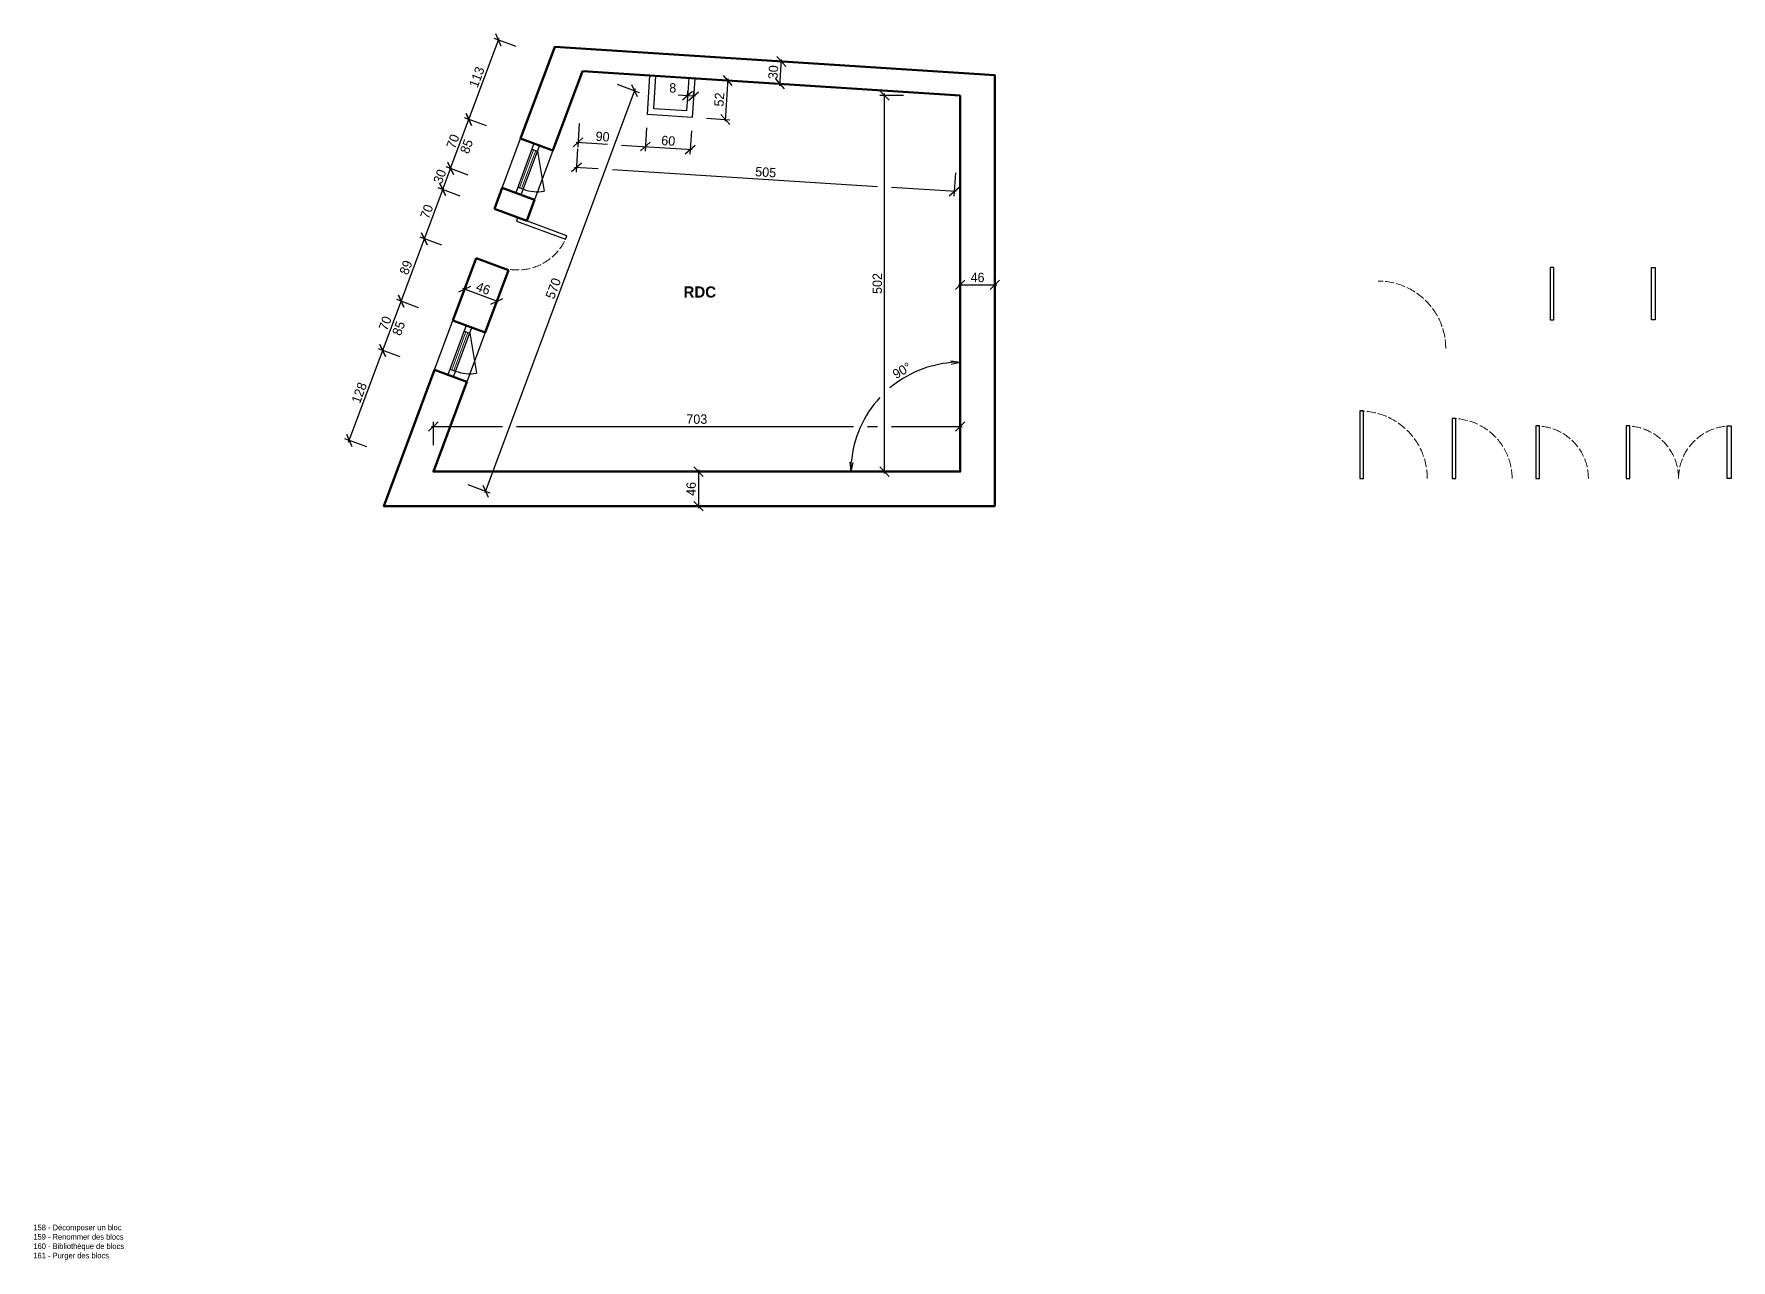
# Model space of a CAD drawing. Header units: centimetres. Extents: x 1518 to 8498, y -355 to 2040.
# Drawn here: x 6234 to 8498, y 404 to 2040 of the extents above; entities that cross this region are included whole.
import ezdxf

# ---------------------------------------------------------------- set-up
doc = ezdxf.new("R2010")
doc.units = ezdxf.units.CM
doc.linetypes.add('ACAD_ISO02W100', pattern=[15, 12, -3])
for name, color, linetype, lineweight in [('01-MURS_coupés', 140, 'Continuous', 50), ('06-ALLEGES', 134, 'Continuous', 25), ('08-CLOISONS', 54, 'Continuous', 25), ('14-MENUI_Moyen', 1, 'Continuous', 25), ('85-TEXTE', 7, 'Continuous', 20)]:
    doc.layers.add(name, color=color, linetype=linetype, lineweight=lineweight)
doc.layers.add('81-COTATIONS', color=7, linetype='Continuous', lineweight=20, true_color=0xfa3d3d)
doc.styles.add('ELE_CENTURY_GOTHIC', font='GOTHIC.TTF')
doc.styles.add('ELE_CENTURY_GOTHIC GRAS', font='GOTHICB.TTF')
doc.dimstyles.new('ELE_ARC_1-50', dxfattribs={"dimscale": 5, "dimtxt": 2.5, "dimasz": 2.5, "dimexe": 1.25, "dimexo": 0.625, "dimtad": 1, "dimtoh": 1, "dimdec": 1, "dimzin": 9, "dimtxsty": 'ELE_CENTURY_GOTHIC', "dimblk": 'OBLIQUE', "dimcen": 0, "dimdle": 0.5, "dimclrt": 256, "dimadec": 1, "dimazin": 2, "dimtp": 0.01, "dimtm": 0.01, "dimtfac": 0.5, "dimtdec": 1, "dimtofl": 0, "dimtmove": 0, "dimatfit": 3, "dimfxl": 5, "dimfxlon": 1, "dimtfillclr": 2, "dimarcsym": 0})
doc.dimstyles.new('ELE_ARC_1-50$2', dxfattribs={"dimscale": 5, "dimtxt": 2.5, "dimasz": 2.5, "dimexe": 1.25, "dimexo": 0.625, "dimtad": 1, "dimtoh": 1, "dimdec": 1, "dimzin": 9, "dimtxsty": 'ELE_CENTURY_GOTHIC', "dimblk": 'OPEN', "dimcen": 0, "dimdle": 0.5, "dimclrt": 256, "dimadec": 1, "dimazin": 2, "dimtp": 0.01, "dimtm": 0.01, "dimtfac": 0.5, "dimtdec": 1, "dimtofl": 0, "dimtmove": 0, "dimatfit": 3, "dimfxl": 5, "dimfxlon": 1, "dimtfillclr": 2, "dimarcsym": 0})

# ---------------------------------------------------------------- blocks, each defined once
blk = doc.blocks.new('_Oblique')
at = {"color": 0, "linetype": 'ByBlock', "lineweight": -2}
blk.add_line((-0.5, -0.5), (0.5, 0.5), dxfattribs=at)
blk = doc.blocks.new('*D31')
at = {"layer": '81-COTATIONS', "color": 0, "lineweight": -2, "transparency": 16777216}
for p, q in [((6767.1, 1491.2), (6767.1, 1522.5)), ((7470.1, 1491.2), (7470.1, 1522.5)), ((6764.6, 1516.2), (6859.4, 1516.2)), ((6878.1, 1516.2), (7327.7, 1516.2)), ((7346.5, 1516.2), (7359.7, 1516.2)), ((7378.5, 1516.2), (7472.6, 1516.2))]:
    blk.add_line(p, q, dxfattribs=at)
at = {"layer": 'Defpoints', "color": 0, "transparency": 16777216}
for p in [(7470.1, 1516.2), (6767.1, 1455.9), (7470.1, 1455.9)]:
    blk.add_point(p, dxfattribs=at)
at = {"layer": '81-COTATIONS', "color": 0, "lineweight": -2, "transparency": 16777216, "xscale": 12.5, "yscale": 12.5, "zscale": 12.5, "rotation": 180}
blk.add_blockref('_Oblique', (6767.1, 1516.2), dxfattribs=at)
at = {"layer": '81-COTATIONS', "color": 0, "lineweight": -2, "transparency": 16777216, "xscale": 12.5, "yscale": 12.5, "zscale": 12.5}
blk.add_blockref('_Oblique', (7470.1, 1516.2), dxfattribs=at)
at = {"layer": '81-COTATIONS', "transparency": 16777216, "insert": (7118.6, 1525.9), "char_height": 12.5, "attachment_point": 5, "style": 'ELE_CENTURY_GOTHIC'}
blk.add_mtext('703', dxfattribs=at)
blk = doc.blocks.new('*D32')
at = {"layer": '81-COTATIONS', "color": 0, "lineweight": -2, "transparency": 16777216}
for p, q in [((7394.1, 1957.9), (7362.8, 1957.9)), ((7369.1, 1453.4), (7369.1, 1960.4)), ((7394.1, 1455.9), (7362.8, 1455.9))]:
    blk.add_line(p, q, dxfattribs=at)
at = {"layer": 'Defpoints', "color": 0, "transparency": 16777216}
for p in [(7369.1, 1957.9), (7470.1, 1957.9), (7470.1, 1455.9)]:
    blk.add_point(p, dxfattribs=at)
at = {"layer": '81-COTATIONS', "color": 0, "lineweight": -2, "transparency": 16777216, "xscale": 12.5, "yscale": 12.5, "zscale": 12.5}
for p, rotation in [((7369.1, 1957.9), 90), ((7369.1, 1455.9), 270)]:
    blk.add_blockref('_Oblique', p, dxfattribs=dict(at, rotation=rotation))
at = {"layer": '81-COTATIONS', "transparency": 16777216, "insert": (7359.4, 1706.9), "char_height": 12.5, "attachment_point": 5, "rotation": 90, "style": 'ELE_CENTURY_GOTHIC'}
blk.add_mtext('502', dxfattribs=at)
blk = doc.blocks.new('*D33')
at = {"layer": '81-COTATIONS', "color": 0, "lineweight": -2, "transparency": 16777216}
for p, q in [((6959.5, 1886.7), (6957.5, 1855.5)), ((6987.2, 1859.9), (6955.4, 1861.9)), ((7359.7, 1836.1), (7006, 1858.7)), ((7464.4, 1829.5), (7378.4, 1834.9)), ((7463.5, 1854.6), (7461.5, 1823.4))]:
    blk.add_line(p, q, dxfattribs=at)
at = {"layer": 'Defpoints', "color": 0, "transparency": 16777216}
for p in [(6966.1, 1990), (7470.1, 1957.9), (6957.9, 1861.8)]:
    blk.add_point(p, dxfattribs=at)
at = {"layer": '81-COTATIONS', "color": 0, "lineweight": -2, "transparency": 16777216, "xscale": 12.5, "yscale": 12.5, "zscale": 12.5}
for p, rotation in [((6957.9, 1861.8), 176.3526903037562), ((7461.9, 1829.6), 356.3526903037562)]:
    blk.add_blockref('_Oblique', p, dxfattribs=dict(at, rotation=rotation))
at = {"layer": '81-COTATIONS', "transparency": 16777216, "insert": (7210.5, 1855.4), "char_height": 12.5, "attachment_point": 5, "rotation": 356.3527, "style": 'ELE_CENTURY_GOTHIC'}
blk.add_mtext('505', dxfattribs=at)
blk = doc.blocks.new('*D34')
at = {"layer": '81-COTATIONS', "color": 0, "lineweight": -2, "transparency": 16777216}
for p, q in [((7012.2, 1972.9), (7041.5, 1961.9)), ((7036.5, 1966.5), (6835.8, 1427.7)), ((6813.2, 1438.7), (6842.5, 1427.8))]:
    blk.add_line(p, q, dxfattribs=at)
at = {"layer": 'Defpoints', "color": 0, "transparency": 16777216}
for p in [(6966.1, 1990), (6767.1, 1455.9), (6836.6, 1430)]:
    blk.add_point(p, dxfattribs=at)
at = {"layer": '81-COTATIONS', "color": 0, "lineweight": -2, "transparency": 16777216, "xscale": 12.5, "yscale": 12.5, "zscale": 12.5}
for p, rotation in [((7035.7, 1964.1), 69.56387672515089), ((6836.6, 1430), 249.5638767251509)]:
    blk.add_blockref('_Oblique', p, dxfattribs=dict(at, rotation=rotation))
at = {"layer": '81-COTATIONS', "transparency": 16777216, "insert": (6927.1, 1700.4), "char_height": 12.5, "attachment_point": 5, "rotation": 69.5639, "style": 'ELE_CENTURY_GOTHIC'}
blk.add_mtext('570', dxfattribs=at)
blk = doc.blocks.new('*D35')
at = {"layer": '81-COTATIONS', "color": 0, "lineweight": -2, "transparency": 16777216}
for p, q in [((6654.1, 1495.4), (6700.5, 1620)), ((6723, 1608.9), (6693.8, 1619.8)), ((6678.4, 1489), (6649.1, 1499.9))]:
    blk.add_line(p, q, dxfattribs=at)
at = {"layer": 'Defpoints', "color": 0, "transparency": 16777216}
for p in [(6699.6, 1617.7), (6811.8, 1575.9), (6767.1, 1455.9)]:
    blk.add_point(p, dxfattribs=at)
at = {"layer": '81-COTATIONS', "color": 0, "lineweight": -2, "transparency": 16777216, "xscale": 12.5, "yscale": 12.5, "zscale": 12.5}
for p, rotation in [((6699.6, 1617.7), 69.56387672515079), ((6654.9, 1497.7), 249.5638767251508)]:
    blk.add_blockref('_Oblique', p, dxfattribs=dict(at, rotation=rotation))
at = {"layer": '81-COTATIONS', "transparency": 16777216, "insert": (6668.2, 1561.1), "char_height": 12.5, "attachment_point": 5, "rotation": 69.5639, "style": 'ELE_CENTURY_GOTHIC'}
blk.add_mtext('128', dxfattribs=at)
blk = doc.blocks.new('_Open')
at = {"color": 0, "linetype": 'ByBlock', "lineweight": -2}
for p, q in [((-1, 0.17), (0, 0)), ((-1, -0.17), (0, 0)), ((0, 0), (-1, 0))]:
    blk.add_line(p, q, dxfattribs=at)
blk = doc.blocks.new('*D36')
at = {"layer": '81-COTATIONS', "color": 0, "lineweight": -2, "transparency": 16777216}
for start, end in [(94.9056, 130.0868), (137.4429, 175.0944)]:
    blk.add_arc((7470.1, 1455.9), 146, start, end, dxfattribs=at)
at = {"layer": 'Defpoints', "color": 0, "transparency": 16777216}
for p in [(7470.1, 1957.9), (7343.6, 1528.9), (6767.1, 1455.9), (7470.1, 1455.9), (7470.1, 1455.9)]:
    blk.add_point(p, dxfattribs=at)
at = {"layer": '81-COTATIONS', "color": 0, "lineweight": -2, "transparency": 16777216, "xscale": 12.5, "yscale": 12.5, "zscale": 12.5}
for p, rotation in [((7470.1, 1602), 2.452779487845738), ((7324.1, 1455.9), 267.5472205121543)]:
    blk.add_blockref('_Open', p, dxfattribs=dict(at, rotation=rotation))
at = {"layer": '81-COTATIONS', "transparency": 16777216, "insert": (7392.2, 1590.8), "char_height": 12.5, "attachment_point": 5, "rotation": 30, "style": 'ELE_CENTURY_GOTHIC'}
blk.add_mtext('90°', dxfattribs=at)
blk = doc.blocks.new('*D37')
at = {"layer": '81-COTATIONS', "color": 0, "lineweight": -2, "transparency": 16777216}
for p, q in [((6698.7, 1615.3), (6724.9, 1685.6)), ((6747.5, 1674.5), (6718.2, 1685.4)), ((6723, 1608.9), (6693.8, 1619.8))]:
    blk.add_line(p, q, dxfattribs=at)
at = {"layer": 'Defpoints', "color": 0, "transparency": 16777216}
for p in [(6724.1, 1683.2), (6793.1, 1657.5), (6811.8, 1575.9)]:
    blk.add_point(p, dxfattribs=at)
at = {"layer": '81-COTATIONS', "color": 0, "lineweight": -2, "transparency": 16777216, "xscale": 12.5, "yscale": 12.5, "zscale": 12.5}
for p, rotation in [((6724.1, 1683.2), 69.56387672515264), ((6699.6, 1617.7), 249.5638767251526)]:
    blk.add_blockref('_Oblique', p, dxfattribs=dict(at, rotation=rotation))
at = {"layer": '81-COTATIONS', "transparency": 16777216, "char_height": 12.5, "width": 78.24, "attachment_point": 5, "rotation": 69.5639, "style": 'ELE_CENTURY_GOTHIC'}
for s, insert in [('70', (6702.8, 1653.8)), ('85', (6720.9, 1647.1))]:
    blk.add_mtext(s, dxfattribs=dict(at, insert=insert))
blk = doc.blocks.new('*D38')
at = {"layer": '81-COTATIONS', "color": 0, "lineweight": -2, "transparency": 16777216}
for p, q in [((6723.2, 1680.9), (6756, 1769)), ((6778.6, 1757.9), (6749.3, 1768.8)), ((6747.5, 1674.5), (6718.2, 1685.4))]:
    blk.add_line(p, q, dxfattribs=at)
at = {"layer": 'Defpoints', "color": 0, "transparency": 16777216}
for p in [(6755.1, 1766.6), (6824.2, 1740.9), (6793.1, 1657.5)]:
    blk.add_point(p, dxfattribs=at)
at = {"layer": '81-COTATIONS', "color": 0, "lineweight": -2, "transparency": 16777216, "xscale": 12.5, "yscale": 12.5, "zscale": 12.5}
for p, rotation in [((6755.1, 1766.6), 69.56387672515264), ((6724.1, 1683.2), 249.5638767251526)]:
    blk.add_blockref('_Oblique', p, dxfattribs=dict(at, rotation=rotation))
at = {"layer": '81-COTATIONS', "transparency": 16777216, "insert": (6730.5, 1728.3), "char_height": 12.5, "attachment_point": 5, "rotation": 69.5639, "style": 'ELE_CENTURY_GOTHIC'}
blk.add_mtext('89', dxfattribs=at)
blk = doc.blocks.new('*D39')
at = {"layer": '81-COTATIONS', "color": 0, "lineweight": -2, "transparency": 16777216}
for p, q in [((6754.3, 1764.3), (6780.5, 1834.6)), ((6803, 1823.5), (6773.7, 1834.4)), ((6778.6, 1757.9), (6749.3, 1768.8))]:
    blk.add_line(p, q, dxfattribs=at)
at = {"layer": 'Defpoints', "color": 0, "transparency": 16777216}
for p in [(6779.6, 1832.2), (6848.6, 1806.5), (6824.2, 1740.9)]:
    blk.add_point(p, dxfattribs=at)
at = {"layer": '81-COTATIONS', "color": 0, "lineweight": -2, "transparency": 16777216, "xscale": 12.5, "yscale": 12.5, "zscale": 12.5}
for p, rotation in [((6779.6, 1832.2), 69.56387672515264), ((6755.1, 1766.6), 249.5638767251526)]:
    blk.add_blockref('_Oblique', p, dxfattribs=dict(at, rotation=rotation))
at = {"layer": '81-COTATIONS', "transparency": 16777216, "insert": (6758.3, 1802.8), "char_height": 12.5, "attachment_point": 5, "rotation": 69.5639, "style": 'ELE_CENTURY_GOTHIC'}
blk.add_mtext('70', dxfattribs=at)
blk = doc.blocks.new('*D40')
at = {"layer": '81-COTATIONS', "color": 0, "lineweight": -2, "transparency": 16777216}
for p, q in [((6778.7, 1829.9), (6790.9, 1862.7)), ((6813.5, 1851.6), (6784.2, 1862.5)), ((6803, 1823.5), (6773.7, 1834.4))]:
    blk.add_line(p, q, dxfattribs=at)
at = {"layer": 'Defpoints', "color": 0, "transparency": 16777216}
for p in [(6790.1, 1860.4), (6859.1, 1834.6), (6848.6, 1806.5)]:
    blk.add_point(p, dxfattribs=at)
at = {"layer": '81-COTATIONS', "color": 0, "lineweight": -2, "transparency": 16777216, "xscale": 12.5, "yscale": 12.5, "zscale": 12.5}
for p, rotation in [((6790.1, 1860.4), 69.56387672515264), ((6779.6, 1832.2), 249.5638767251526)]:
    blk.add_blockref('_Oblique', p, dxfattribs=dict(at, rotation=rotation))
at = {"layer": '81-COTATIONS', "transparency": 16777216, "insert": (6775.7, 1849.7), "char_height": 12.5, "attachment_point": 5, "rotation": 69.5639, "style": 'ELE_CENTURY_GOTHIC'}
blk.add_mtext('30', dxfattribs=at)
blk = doc.blocks.new('*D41')
at = {"layer": '81-COTATIONS', "color": 0, "lineweight": -2, "transparency": 16777216}
for p, q in [((6789.2, 1858), (6815.4, 1928.3)), ((6837.9, 1917.2), (6808.6, 1928.1)), ((6813.5, 1851.6), (6784.2, 1862.5))]:
    blk.add_line(p, q, dxfattribs=at)
at = {"layer": 'Defpoints', "color": 0, "transparency": 16777216}
for p in [(6814.5, 1925.9), (6883.6, 1900.2), (6859.1, 1834.6)]:
    blk.add_point(p, dxfattribs=at)
at = {"layer": '81-COTATIONS', "color": 0, "lineweight": -2, "transparency": 16777216, "xscale": 12.5, "yscale": 12.5, "zscale": 12.5}
for p, rotation in [((6814.5, 1925.9), 69.56387672515264), ((6790.1, 1860.4), 249.5638767251526)]:
    blk.add_blockref('_Oblique', p, dxfattribs=dict(at, rotation=rotation))
at = {"layer": '81-COTATIONS', "transparency": 16777216, "char_height": 12.5, "width": 54.386, "attachment_point": 5, "rotation": 69.5639, "style": 'ELE_CENTURY_GOTHIC'}
for s, insert in [('70', (6793.2, 1896.5)), ('85', (6811.4, 1889.8))]:
    blk.add_mtext(s, dxfattribs=dict(at, insert=insert))
blk = doc.blocks.new('*D42')
at = {"layer": '81-COTATIONS', "color": 0, "lineweight": -2, "transparency": 16777216}
for p, q in [((6813.6, 1923.6), (6854.8, 2034.2)), ((6877.4, 2023.1), (6848.1, 2034)), ((6837.9, 1917.2), (6808.6, 1928.1))]:
    blk.add_line(p, q, dxfattribs=at)
at = {"layer": 'Defpoints', "color": 0, "transparency": 16777216}
for p in [(6854, 2031.8), (6966.1, 1990), (6883.6, 1900.2)]:
    blk.add_point(p, dxfattribs=at)
at = {"layer": '81-COTATIONS', "color": 0, "lineweight": -2, "transparency": 16777216, "xscale": 12.5, "yscale": 12.5, "zscale": 12.5}
for p, rotation in [((6854, 2031.8), 69.56387672515264), ((6814.5, 1925.9), 249.5638767251526)]:
    blk.add_blockref('_Oblique', p, dxfattribs=dict(at, rotation=rotation))
at = {"layer": '81-COTATIONS', "transparency": 16777216, "insert": (6825.1, 1982.3), "char_height": 12.5, "attachment_point": 5, "rotation": 69.5639, "style": 'ELE_CENTURY_GOTHIC'}
blk.add_mtext('113', dxfattribs=at)
blk = doc.blocks.new('*D43')
at = {"layer": '81-COTATIONS', "color": 0, "lineweight": -2, "transparency": 16777216}
for p, q in [((6961.7, 1920.2), (6959.7, 1889)), ((7051.5, 1914.5), (7049.5, 1883.3)), ((6957.6, 1895.4), (6999.5, 1892.8)), ((7018.2, 1891.6), (7052.4, 1889.4))]:
    blk.add_line(p, q, dxfattribs=at)
at = {"layer": 'Defpoints', "color": 0, "transparency": 16777216}
for p in [(6966.1, 1990), (7055.9, 1984.3), (7049.9, 1889.6)]:
    blk.add_point(p, dxfattribs=at)
at = {"layer": '81-COTATIONS', "color": 0, "lineweight": -2, "transparency": 16777216, "xscale": 12.5, "yscale": 12.5, "zscale": 12.5}
for p, rotation in [((6960.1, 1895.3), 176.3526903037561), ((7049.9, 1889.6), 356.3526903037562)]:
    blk.add_blockref('_Oblique', p, dxfattribs=dict(at, rotation=rotation))
at = {"layer": '81-COTATIONS', "transparency": 16777216, "insert": (6992.9, 1902.9), "char_height": 12.5, "attachment_point": 5, "rotation": 356.3527, "style": 'ELE_CENTURY_GOTHIC'}
blk.add_mtext('90', dxfattribs=at)
blk = doc.blocks.new('*D44')
at = {"layer": '81-COTATIONS', "color": 0, "lineweight": -2, "transparency": 16777216}
for p, q in [((7051.5, 1914.5), (7049.5, 1883.3)), ((7111.4, 1910.7), (7109.4, 1879.5)), ((7047.4, 1889.7), (7112.3, 1885.6))]:
    blk.add_line(p, q, dxfattribs=at)
at = {"layer": 'Defpoints', "color": 0, "transparency": 16777216}
for p in [(7055.9, 1984.3), (7112.5, 1928.6), (7109.8, 1885.7)]:
    blk.add_point(p, dxfattribs=at)
at = {"layer": '81-COTATIONS', "color": 0, "lineweight": -2, "transparency": 16777216, "xscale": 12.5, "yscale": 12.5, "zscale": 12.5}
for p, rotation in [((7049.9, 1889.6), 176.3526903037555), ((7109.8, 1885.7), 356.3526903037555)]:
    blk.add_blockref('_Oblique', p, dxfattribs=dict(at, rotation=rotation))
at = {"layer": '81-COTATIONS', "transparency": 16777216, "insert": (7080.5, 1897.3), "char_height": 12.5, "attachment_point": 5, "rotation": 356.3527, "style": 'ELE_CENTURY_GOTHIC'}
blk.add_mtext('60', dxfattribs=at)
blk = doc.blocks.new('*D45')
at = {"layer": '81-COTATIONS', "color": 0, "lineweight": -2, "transparency": 16777216}
for p, q in [((7134.9, 1979.3), (7166.1, 1977.3)), ((7160, 1980.2), (7156.4, 1923.3)), ((7131.6, 1927.4), (7162.8, 1925.4))]:
    blk.add_line(p, q, dxfattribs=at)
at = {"layer": 'Defpoints', "color": 0, "transparency": 16777216}
for p in [(7115.8, 1980.5), (7112.5, 1928.6), (7156.6, 1925.8)]:
    blk.add_point(p, dxfattribs=at)
at = {"layer": '81-COTATIONS', "color": 0, "lineweight": -2, "transparency": 16777216, "xscale": 12.5, "yscale": 12.5, "zscale": 12.5}
for p, rotation in [((7159.9, 1977.7), 86.35269030375623), ((7156.6, 1925.8), 266.3526903037563)]:
    blk.add_blockref('_Oblique', p, dxfattribs=dict(at, rotation=rotation))
at = {"layer": '81-COTATIONS', "transparency": 16777216, "insert": (7148.6, 1952.4), "char_height": 12.5, "attachment_point": 5, "rotation": 86.3527, "style": 'ELE_CENTURY_GOTHIC'}
blk.add_mtext('52', dxfattribs=at)
blk = doc.blocks.new('*D46')
at = {"layer": '81-COTATIONS', "color": 0, "lineweight": -2, "transparency": 16777216}
for p, q in [((7106.3, 1957.3), (7093.9, 1958.1)), ((7106.3, 1957.3), (7106.7, 1963.6)), ((7116.8, 1956.7), (7106.3, 1957.3)), ((7114.3, 1956.8), (7114.7, 1963.1))]:
    blk.add_line(p, q, dxfattribs=at)
at = {"layer": 'Defpoints', "color": 0, "transparency": 16777216}
for p in [(7106.2, 1955.1), (7106.3, 1957.3), (7114.2, 1954.5)]:
    blk.add_point(p, dxfattribs=at)
at = {"layer": '81-COTATIONS', "color": 0, "lineweight": -2, "transparency": 16777216, "xscale": 12.5, "yscale": 12.5, "zscale": 12.5}
for p, rotation in [((7106.3, 1957.3), 176.3526903037563), ((7114.3, 1956.8), 356.3526903037563)]:
    blk.add_blockref('_Oblique', p, dxfattribs=dict(at, rotation=rotation))
at = {"layer": '81-COTATIONS', "transparency": 16777216, "insert": (7086.5, 1967.8), "char_height": 12.5, "attachment_point": 5, "style": 'ELE_CENTURY_GOTHIC'}
blk.add_mtext('8', dxfattribs=at)
blk = doc.blocks.new('*D47')
at = {"layer": '81-COTATIONS', "color": 0, "lineweight": -2, "transparency": 16777216}
for p, q in [((7120.8, 1458.4), (7120.8, 1407.4)), ((7120.8, 1455.9), (7127, 1455.9)), ((7120.8, 1409.9), (7127, 1409.9))]:
    blk.add_line(p, q, dxfattribs=at)
at = {"layer": 'Defpoints', "color": 0, "transparency": 16777216}
for p in [(7118.6, 1455.9), (7118.6, 1409.9), (7120.8, 1409.9)]:
    blk.add_point(p, dxfattribs=at)
at = {"layer": '81-COTATIONS', "color": 0, "lineweight": -2, "transparency": 16777216, "xscale": 12.5, "yscale": 12.5, "zscale": 12.5}
for p, rotation in [((7120.8, 1455.9), 90), ((7120.8, 1409.9), 270)]:
    blk.add_blockref('_Oblique', p, dxfattribs=dict(at, rotation=rotation))
at = {"layer": '81-COTATIONS', "transparency": 16777216, "insert": (7111.1, 1432.9), "char_height": 12.5, "attachment_point": 5, "rotation": 90, "style": 'ELE_CENTURY_GOTHIC'}
blk.add_mtext('46', dxfattribs=at)
blk = doc.blocks.new('*D48')
at = {"layer": '81-COTATIONS', "color": 0, "lineweight": -2, "transparency": 16777216}
for p, q in [((7467.6, 1705.2), (7518.6, 1705.2)), ((7470.1, 1705.2), (7470.1, 1699)), ((7516.1, 1705.2), (7516.1, 1699))]:
    blk.add_line(p, q, dxfattribs=at)
at = {"layer": 'Defpoints', "color": 0, "transparency": 16777216}
for p in [(7470.1, 1706.9), (7516.1, 1706.9), (7516.1, 1705.2)]:
    blk.add_point(p, dxfattribs=at)
at = {"layer": '81-COTATIONS', "color": 0, "lineweight": -2, "transparency": 16777216, "xscale": 12.5, "yscale": 12.5, "zscale": 12.5, "rotation": 180}
blk.add_blockref('_Oblique', (7470.1, 1705.2), dxfattribs=at)
at = {"layer": '81-COTATIONS', "color": 0, "lineweight": -2, "transparency": 16777216, "xscale": 12.5, "yscale": 12.5, "zscale": 12.5}
blk.add_blockref('_Oblique', (7516.1, 1705.2), dxfattribs=at)
at = {"layer": '81-COTATIONS', "transparency": 16777216, "insert": (7493.1, 1714.9), "char_height": 12.5, "attachment_point": 5, "style": 'ELE_CENTURY_GOTHIC'}
blk.add_mtext('46', dxfattribs=at)
blk = doc.blocks.new('*D49')
at = {"layer": '81-COTATIONS', "color": 0, "lineweight": -2, "transparency": 16777216}
for p, q in [((6854.1, 1682.3), (6806.3, 1700.1)), ((6808.7, 1699.2), (6810.8, 1705.1)), ((6851.8, 1683.1), (6854, 1689))]:
    blk.add_line(p, q, dxfattribs=at)
at = {"layer": 'Defpoints', "color": 0, "transparency": 16777216}
for p in [(6808.7, 1699.2), (6808.7, 1699.2), (6851.8, 1683.1)]:
    blk.add_point(p, dxfattribs=at)
at = {"layer": '81-COTATIONS', "color": 0, "lineweight": -2, "transparency": 16777216, "xscale": 12.5, "yscale": 12.5, "zscale": 12.5}
for p, rotation in [((6808.7, 1699.2), 159.563876725151), ((6851.8, 1683.1), 339.563876725151)]:
    blk.add_blockref('_Oblique', p, dxfattribs=dict(at, rotation=rotation))
at = {"layer": '81-COTATIONS', "transparency": 16777216, "insert": (6833.6, 1700.3), "char_height": 12.5, "attachment_point": 5, "rotation": 339.5639, "style": 'ELE_CENTURY_GOTHIC'}
blk.add_mtext('46', dxfattribs=at)
blk = doc.blocks.new('*D50')
at = {"layer": '81-COTATIONS', "color": 0, "lineweight": -2, "transparency": 16777216}
for p, q in [((7223.1, 2003.7), (7237.5, 2002.8)), ((7229.2, 1970.8), (7231.4, 2005.7)), ((7221.2, 1973.8), (7235.6, 1972.9))]:
    blk.add_line(p, q, dxfattribs=at)
at = {"layer": 'Defpoints', "color": 0, "transparency": 16777216}
for p in [(7220, 2003.9), (7231.3, 2003.2), (7218.1, 1974)]:
    blk.add_point(p, dxfattribs=at)
at = {"layer": '81-COTATIONS', "color": 0, "lineweight": -2, "transparency": 16777216, "xscale": 12.5, "yscale": 12.5, "zscale": 12.5}
for p, rotation in [((7231.3, 2003.2), 86.35269030375613), ((7229.4, 1973.3), 266.3526903037561)]:
    blk.add_blockref('_Oblique', p, dxfattribs=dict(at, rotation=rotation))
at = {"layer": '81-COTATIONS', "transparency": 16777216, "insert": (7220.6, 1988.8), "char_height": 12.5, "attachment_point": 5, "rotation": 86.3527, "style": 'ELE_CENTURY_GOTHIC'}
blk.add_mtext('30', dxfattribs=at)
blk = doc.blocks.new('FENETRE 1V - 70cm')
for p, q in [((8, 0), (54.8, 27)), ((8, -8), (8, 0)), ((62, -8), (62, 0))]:
    blk.add_line(p, q)
at = {"color": 152, "lineweight": 15, "true_color": 0x2776bb}
for p, q in [((62, -2.5), (8, -2.5)), ((62, -5.5), (8, -5.5))]:
    blk.add_line(p, q, dxfattribs=at)
blk.add_lwpolyline([(0, -8), (70, -8), (70, 0), (0, 0)], close=True)
blk.add_arc((8, 0), 54, 0, 30)
blk = doc.blocks.new('PORTE_ SIMPLE 70cm')
blk.add_lwpolyline([(0, 0), (5, 0), (5, 70), (0, 70)], close=True)
at = {"color": 252, "linetype": 'ACAD_ISO02W100', "lineweight": 20, "true_color": 0x939598}
blk.add_arc((0, 0), 70, 0, 90, dxfattribs=at)
blk = doc.blocks.new('PORTE_ SIMPLE 80cm')
blk.add_lwpolyline([(0, 0), (5, 0), (5, 80), (0, 80)], close=True)
at = {"color": 252, "linetype": 'ACAD_ISO02W100', "lineweight": 20, "true_color": 0x939598}
blk.add_arc((0, 0), 80, 0, 90, dxfattribs=at)
blk = doc.blocks.new('PORTE_ SIMPLE 90cm')
blk.add_lwpolyline([(0, 0), (5, 0), (5, 90), (0, 90)], close=True)
at = {"color": 252, "linetype": 'ACAD_ISO02W100', "lineweight": 20, "true_color": 0x939598}
blk.add_arc((0, 0), 90, 0, 90, dxfattribs=at)
blk = doc.blocks.new('PORTE_ DOUBLE 140cm')
at = {"layer": '14-MENUI_Moyen'}
blk.add_blockref('PORTE_ SIMPLE 70cm', (0, 0), dxfattribs=at)
at = {"layer": '14-MENUI_Moyen', "xscale": -1}
blk.add_blockref('PORTE_ SIMPLE 70cm', (140, 0), dxfattribs=at)

msp = doc.modelspace()

# ---------------------------------------------------------------- linework, layer by layer
for points in [[(8257.07, 1658.25), (8262.07, 1658.25), (8262.07, 1728.25), (8257.07, 1728.25)], [(8397.07, 1658.25), (8392.07, 1658.25), (8392.07, 1728.25), (8397.07, 1728.25)]]:
    msp.add_lwpolyline(points, close=True)
at = {"color": 252, "linetype": 'ACAD_ISO02W100', "lineweight": 20, "true_color": 0x939598}
msp.add_arc((8027.67, 1620.11), 90, 0, 90, dxfattribs=at)
at = {"layer": '01-MURS_coupés'}
for p, q in [((7470.1, 1957.91), (6966.12, 1990.04)), ((6926.67, 1884.15), (6883.56, 1900.21)), ((6902.22, 1818.55), (6859.12, 1834.62)), ((6891.75, 1790.44), (6848.64, 1806.5)), ((6867.31, 1724.85), (6824.2, 1740.91)), ((6836.23, 1641.45), (6793.13, 1657.51)), ((6811.79, 1575.86), (6768.69, 1591.92))]:
    msp.add_line(p, q, dxfattribs=at)
for points in [[(6768.69, 1591.92), (6700.87, 1409.91), (7516.1, 1409.91), (7516.1, 1985.04), (6929.11, 2022.46), (6883.56, 1900.21)], [(6966.12, 1990.04), (6926.67, 1884.15)], [(6811.79, 1575.86), (6767.1, 1455.91), (7470.1, 1455.91), (7470.1, 1957.91)], [(6859.12, 1834.62), (6848.64, 1806.5)], [(6902.22, 1818.55), (6891.75, 1790.44)], [(6824.2, 1740.91), (6793.13, 1657.51)], [(6867.31, 1724.85), (6836.23, 1641.45)]]:
    msp.add_lwpolyline(points, dxfattribs=at)
at = {"layer": '06-ALLEGES'}
for p, q in [((6859.12, 1834.62), (6883.56, 1900.21)), ((6926.67, 1884.15), (6902.22, 1818.55)), ((6768.69, 1591.92), (6793.13, 1657.51)), ((6836.23, 1641.45), (6811.79, 1575.86))]:
    msp.add_line(p, q, dxfattribs=at)
at = {"layer": '08-CLOISONS'}
for points in [[(7115.82, 1980.49), (7112.51, 1928.6), (7052.63, 1932.42), (7055.94, 1984.31)], [(7107.83, 1981), (7105.03, 1937.09), (7061.12, 1939.89), (7063.92, 1983.8)]]:
    msp.add_lwpolyline(points, dxfattribs=at)

# ---------------------------------------------------------------- block references
msp.add_blockref('PORTE_ DOUBLE 140cm', (8358.31, 1446.84))
at = {"layer": '14-MENUI_Moyen'}
for name, p, rotation in [('FENETRE 1V - 70cm', (6908.86, 1890.78), 249.5638767251556), ('PORTE_ SIMPLE 70cm', (6879.57, 1794.98), 249.5638767251509), ('FENETRE 1V - 70cm', (6818.43, 1648.08), 249.5638767251513)]:
    msp.add_blockref(name, p, dxfattribs=dict(at, rotation=rotation))
for name, p in [('PORTE_ SIMPLE 90cm', (8003.09, 1446.84)), ('PORTE_ SIMPLE 80cm', (8126.2, 1446.84)), ('PORTE_ SIMPLE 70cm', (8237.98, 1446.84))]:
    msp.add_blockref(name, p, dxfattribs=at)

# ---------------------------------------------------------------- texts
at = {"insert": (6233.51, 451.32), "char_height": 7.5, "width": 206.9028, "attachment_point": 1, "style": 'ELE_CENTURY_GOTHIC'}
msp.add_mtext('158 - Décomposer un bloc\\P159 - Renommer des blocs\\P160 - Bibliothèque de blocs\\P161 - Purger des blocs', dxfattribs=at)
at = {"layer": '85-TEXTE', "style": 'ELE_CENTURY_GOTHIC GRAS'}
msp.add_text('RDC', height=15, dxfattribs=at).set_placement((7100.82, 1688.08))

# ---------------------------------------------------------------- dimensions: what is measured, and where the dimension line sits
at = {"layer": '81-COTATIONS'}
for base, p1, p2, angle, override, picture, middle in [((6853.95, 2031.83), (6883.56, 1900.21), (6966.12, 1990.04), 249.56388, {"dimpost": '\\X', "dimtmove": 1}, '*D42', (6825.14, 1982.27)), ((7109.78, 1885.74), (7055.94, 1984.31), (7112.51, 1928.6), 176.35269, {"dimpost": '\\X', "dimtmove": 1}, '*D44', (7080.45, 1897.32)), ((7369.08, 1957.91), (7470.1, 1455.91), (7470.1, 1957.91), 90, {"dimpost": '\\X'}, '*D32', (7359.39, 1706.91)), ((6790.06, 1860.35), (6848.64, 1806.5), (6859.12, 1834.62), 249.56388, {"dimpost": '\\X', "dimtmove": 1}, '*D40', (6775.74, 1849.68)), ((6779.58, 1832.24), (6824.2, 1740.91), (6848.64, 1806.5), 249.56388, {"dimpost": '\\X', "dimtmove": 1}, '*D39', (6758.28, 1802.82)), ((6755.14, 1766.64), (6793.13, 1657.51), (6824.2, 1740.91), 249.56388, {"dimpost": '\\X', "dimtmove": 1}, '*D38', (6730.52, 1728.33)), ((7120.77, 1409.91), (7118.6, 1455.91), (7118.6, 1409.91), 90, {"dimpost": '\\X'}, '*D47', (7111.08, 1432.91))]:
    dim = msp.add_linear_dim(base=base, p1=p1, p2=p2, angle=angle, dimstyle='ELE_ARC_1-50', override=override, dxfattribs=at)
    dim.commit()
    dim.dimension.update_dxf_attribs({"geometry": picture, "text_midpoint": middle})
for p1, p2, distance, picture, middle in [((7218.11, 1973.97), (7220.02, 2003.91), -11.27, '*D50', (7220.64, 1988.84)), ((6966.12, 1990.04), (6767.1, 1455.91), 74.21, '*D34', (6927.07, 1700.45)), ((7470.1, 1957.91), (6966.12, 1990.04), 128.55, '*D33', (7210.55, 1855.36)), ((7114.16, 1954.55), (7106.18, 1955.06), -2.29, '*D46', (7086.49, 1967.82)), ((7115.82, 1980.49), (7112.51, 1928.6), 44.16, '*D45', (7148.57, 1952.35)), ((6851.77, 1683.15), (6808.67, 1699.21), 0, '*D49', (6833.6, 1700.26)), ((6767.1, 1455.91), (6811.79, 1575.86), 119.7, '*D35', (6668.2, 1561.06))]:
    dim = msp.add_aligned_dim(p1=p1, p2=p2, distance=distance, dimstyle='ELE_ARC_1-50', override={"dimpost": '\\X'}, dxfattribs=at)
    dim.commit()
    dim.dimension.update_dxf_attribs({"geometry": picture, "text_midpoint": middle})
dim = msp.add_linear_dim(base=(7049.9, 1889.56), p1=(6966.12, 1990.04), p2=(7055.94, 1984.31), angle=356.35269, dimstyle='ELE_ARC_1-50', override={"dimpost": '\\X'}, dxfattribs=at)
dim.commit()
dim.dimension.update_dxf_attribs({"geometry": '*D43', "text_midpoint": (6992.3, 1893.23), "dimtype": 161})
dim = msp.add_angular_dim_2l(base=(7343.62, 1528.93), line1=((7470.1, 1455.91), (7470.1, 1957.91)), line2=((6767.1, 1455.91), (7470.1, 1455.91)), dimstyle='ELE_ARC_1-50$2', override={"dimpost": '\\X'}, dxfattribs=at)
dim.commit()
dim.dimension.update_dxf_attribs({"geometry": '*D36', "text_midpoint": (7397.08, 1582.39), "dimtype": 162})
for base, p1, p2, picture, middle in [((6814.5, 1925.94), (6859.12, 1834.62), (6883.56, 1900.21), '*D41', (6802.28, 1893.15)), ((6724.06, 1683.25), (6811.79, 1575.86), (6793.13, 1657.51), '*D37', (6711.84, 1650.45))]:
    dim = msp.add_linear_dim(base=base, p1=p1, p2=p2, angle=249.56388, text='<>\\X85', dimstyle='ELE_ARC_1-50', override={"dimpost": '\\X', "dimtmove": 1}, dxfattribs=at)
    dim.commit()
    dim.dimension.update_dxf_attribs({"geometry": picture, "text_midpoint": middle})
for base, p1, p2, picture, middle in [((7516.1, 1705.24), (7470.1, 1706.91), (7516.1, 1706.91), '*D48', (7493.1, 1714.93)), ((7470.1, 1516.2), (6767.1, 1455.91), (7470.1, 1455.91), '*D31', (7118.6, 1525.89))]:
    dim = msp.add_linear_dim(base=base, p1=p1, p2=p2, dimstyle='ELE_ARC_1-50', override={"dimpost": '\\X'}, dxfattribs=at)
    dim.commit()
    dim.dimension.update_dxf_attribs({"geometry": picture, "text_midpoint": middle})

doc.saveas('drawing.dxf')
